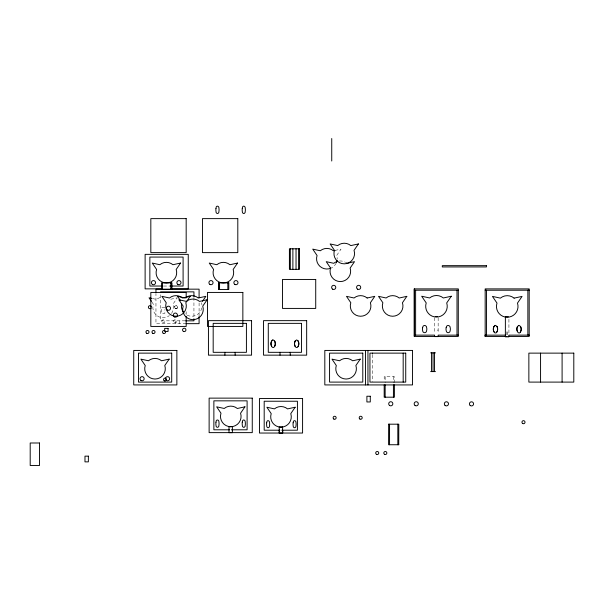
<?xml version="1.0" encoding="UTF-8"?>
<svg xmlns="http://www.w3.org/2000/svg" width="604" height="604" viewBox="0 0 604 604"><rect width="100%" height="100%" fill="white"/><g stroke="black" fill="none" stroke-linecap="round" stroke-linejoin="round"><path stroke-width="0.45" stroke-dasharray="3.02 2.27" d="M174.533 306.885L174.964 306.107M176.036 308.727L177.297 308.063L177.455 306.621M335.107 250.403L341.018 249.12L336.639 255.515A10.298 10.298 0 0 1 337.145 259.086M163.608 286.032L170.169 286.032M164.877 307.225L161.487 307.225L161.487 313.257L164.877 313.257L164.877 309.49M185.285 320.83L160.702 320.83L160.702 291.868M186.153 323.661L155.96 323.661L155.96 293.476M437.168 330.101L438.119 330.101M152.397 298.527L156.602 299.441A10.298 10.298 0 0 1 160.43 297.462M176.345 305.7L177.312 306.356M175.719 308.697L174.533 307.489M151.914 302.06L153.356 304.197A10.298 10.298 0 0 0 169.392 315.59M508.923 319.289L508.923 333.204M507.466 331.785L507.466 335.265M506.831 331.762L506.831 335.197M438.149 317.779L438.149 333.257M434.601 317.779L434.601 333.257M394.397 382.808L394.397 376.639L384.182 376.639L384.242 380.747M393.423 376.639L393.423 382.808M385.156 376.639L385.156 382.808M372.509 354.737L372.509 381.479M199.086 302.959L199.086 316.76M193.937 297.47L193.937 320.211M186.175 311.724L186.175 314.48M179.214 320.83L179.214 323.661M175.832 320.83L175.832 323.661M336.111 263.231A10.298 10.298 0 0 1 331.528 267.889M339.44 261.003A10.298 10.298 0 0 1 345.533 262.363M201.804 307.912A10.298 10.298 0 0 1 184.854 313.65M201.479 302.74A10.298 10.298 0 0 1 201.94 304.937M171.483 313.446A10.298 10.298 0 0 0 172.94 304.197L177.312 297.802L169.709 299.456A10.298 10.298 0 0 0 169.052 298.957M162.612 322.627A1.533 1.533 0 0 0 164.907 321.305A1.533 1.533 0 0 0 162.612 319.977A1.533 1.533 0 0 0 162.612 322.627M174.277 322.627A1.533 1.533 0 0 0 176.572 321.305A1.533 1.533 0 0 0 174.277 319.977A1.533 1.533 0 0 0 174.277 322.627M175.017 308.342A1.533 1.533 0 0 0 177.531 307.512A1.533 1.533 0 0 0 175.56 305.745A1.533 1.533 0 0 0 175.017 308.342"/><path stroke-width="0.91" d="M271.498 341.147L273.114 339.871L274.661 341.003A4.085 4.085 0 0 1 274.88 341.456M295.046 341.147L296.67 339.871L298.293 341.147M493.876 326.59L495.491 325.322L497.039 326.447A4.092 4.092 0 0 1 497.258 326.9M298.21 346.447L297.372 347.368A1.495 1.495 0 0 1 297.07 347.511L296.073 347.421L295.13 346.447M497.039 331.89L496.194 332.812A1.495 1.495 0 0 1 495.892 332.955L494.895 332.872L493.951 331.89M202.453 301.321L205.851 296.345L198.248 297.998A10.298 10.298 0 0 0 185.141 297.991L177.576 296.345L180.453 300.611M520.663 326.59L519.047 325.322L517.424 326.59A5.693 5.693 0 0 0 517.492 331.709L518.345 332.812L519.44 332.955A1.495 1.495 0 0 0 519.75 332.812L520.421 332.155A3.503 3.503 0 0 0 520.588 331.89M335.107 250.403L333.416 250.773A10.298 10.298 0 0 0 320.301 250.758L312.736 249.12L317.062 255.515A10.298 10.298 0 0 0 330.969 268.153M367.164 297.998L374.767 296.345L370.395 302.74A10.298 10.298 0 0 1 360.596 316.247A10.298 10.298 0 0 1 350.811 302.74L346.485 296.345L354.05 297.991A10.298 10.298 0 0 1 367.164 298.006M514.102 298.134L522.06 296.405L517.485 303.095A10.781 10.781 0 0 1 507.239 317.228A10.781 10.781 0 0 1 496.986 303.095L492.464 296.405L500.384 298.127A10.781 10.781 0 0 1 514.11 298.142M162.786 286.032L149.86 286.032L149.86 257.07L183.095 257.07L183.095 286.032L170.169 286.032M162.589 288.863L145.119 288.863L145.119 254.359L188.252 254.359L188.252 288.863L170.758 288.863M414.284 288.893L458.3 288.893L458.3 336.443L414.284 336.443L414.284 288.893L414.321 336.428M414.329 290.214L458.293 290.214M435.28 316.526L437.462 316.526M505.925 316.783L508.372 316.783M185.624 320.83L193.937 320.83L193.937 318.965M186.153 323.661L199.086 323.661L199.086 316.76M414.321 335.129L434.593 335.129L434.593 336.428M458.308 335.137L438.164 335.137L438.164 336.428M506.265 336.443L485.163 336.436L485.163 335.144L486.484 335.122L486.484 290.245L485.186 290.245L529.202 290.214L527.866 290.245L527.866 335.122L529.157 335.122L508.908 335.144L508.908 336.436M485.163 335.144L505.397 335.144M505.397 336.36L505.858 336.36M508.236 336.36L508.9 336.36M508.1 336.443L529.195 336.443L529.195 288.893L485.171 288.893L485.171 336.443M434.601 336.594L438.149 336.594M508.923 336.851L505.374 336.851L505.374 316.783M430.644 352.857L435.469 352.857M430.644 371.596L435.469 371.596M388.583 424.189L398.799 424.189L398.738 444.74M229.014 426.635L232.374 426.635L232.389 432.668L228.999 432.668L228.999 426.635M229.565 429.799L213.869 429.799L213.869 400.837L247.104 400.837L247.104 429.799L231.407 429.799M279.886 430.207L264.19 430.207L264.19 401.237L297.425 401.237L297.425 430.207L281.728 430.207M398.799 444.74L388.583 444.74L388.644 424.189M151.559 298.346L149.029 297.802L151.438 301.351M562.097 353.129L562.097 382.098M540.565 353.129L540.565 382.098M457.001 290.214L457.001 335.129M434.548 352.857L434.548 371.596M433.06 352.857L433.06 371.596M431.566 352.857L431.566 371.596M415.62 290.214L415.62 335.129M403.178 353.129L403.178 382.098M397.817 424.189L397.817 444.74M394.397 384.861L394.397 397.19L384.182 397.19L384.182 384.861M393.423 384.861L393.423 397.19M389.557 424.189L389.557 444.74M385.156 384.861L385.156 397.19M372.509 353.129L372.509 353.876M367.949 350.426L367.949 384.929M365.48 350.426L365.48 384.929M331.739 138.512L331.739 161.004M298.587 248.795L298.587 269.354M296.036 248.795L296.036 269.354M292.88 248.795L292.88 269.354M290.32 248.795L290.32 269.354M290.222 352.321L290.222 355.152M282.71 430.207L282.71 433.038M280.014 352.321L280.014 355.152M279.32 430.207L279.32 433.038M235.13 352.321L235.13 355.152M227.829 282.868L227.829 289.459M224.914 352.321L224.914 355.152M219.569 282.868L219.569 289.459M218.656 282.868L218.656 289.459M199.086 297.787L199.086 289.157L155.96 289.157L155.96 292.608M193.937 296.534L193.937 291.868L160.702 291.868L160.702 292.608M186.175 297.938L186.175 292.427L150.826 292.427L150.826 326.432L186.175 326.432L186.175 316.322M171.71 282.876L171.71 289.475M170.796 282.876L170.796 289.475M162.529 282.876L162.529 289.475M520.505 326.492A5.564 5.564 0 0 1 520.505 331.845M520.58 326.636A5.625 5.625 0 0 1 520.527 331.86M517.537 331.687A5.549 5.549 0 0 1 517.636 326.341M518.345 325.526A1.495 1.495 0 0 1 518.647 325.382M496.956 326.492A5.564 5.564 0 0 1 496.956 331.845A5.678 5.678 0 0 0 497.168 326.938M493.966 326.636A5.625 5.625 0 0 0 494.012 331.86A5.496 5.496 0 0 1 494.11 326.356M494.797 325.526A1.495 1.495 0 0 1 495.099 325.382M298.059 340.905A5.496 5.496 0 0 1 298.104 346.386M295.19 346.409A5.625 5.625 0 0 1 295.137 341.192M298.202 341.192A5.625 5.625 0 0 1 298.149 346.409M295.235 346.386A5.496 5.496 0 0 1 295.288 340.905M274.578 341.049A5.564 5.564 0 0 1 274.578 346.402M271.581 341.192A5.625 5.625 0 0 0 271.634 346.409L272.412 347.368L273.514 347.511A1.495 1.495 0 0 0 273.816 347.368L274.661 346.447A5.678 5.678 0 0 0 274.79 341.494M271.679 346.386A5.496 5.496 0 0 1 271.732 340.905M272.412 340.075A1.495 1.495 0 0 1 272.721 339.939M337.024 260.316A10.298 10.298 0 0 1 336.36 262.68M337.636 261.328A10.298 10.298 0 0 0 333.801 263.314L326.236 261.668L330.562 268.063A10.298 10.298 0 0 0 340.346 281.57A10.298 10.298 0 0 0 350.139 268.063L354.51 261.668L346.915 263.321A10.298 10.298 0 0 0 346.258 262.823M151.325 307.798A1.533 1.533 0 0 1 148.977 308.402A1.533 1.533 0 0 1 148.999 305.979A1.533 1.533 0 0 1 151.34 306.621M183.352 311.989A10.298 10.298 0 0 1 181.691 303.457M266.689 422.792L266.643 423.155A9.445 9.445 0 0 0 266.643 425.269C266.311 428.629 269.92 428.629 269.595 425.269A9.445 9.445 0 0 0 269.588 423.155C269.973 420.195 266.575 419.486 266.689 422.792M293.151 422.792L293.106 423.155A9.445 9.445 0 0 0 293.106 425.269C292.774 428.629 296.383 428.629 296.058 425.269A9.445 9.445 0 0 0 296.058 423.155C296.436 420.195 293.038 419.486 293.151 422.792M215.983 208.372L215.93 208.75A9.762 9.762 0 0 0 215.93 210.939C215.59 214.42 219.343 214.42 218.995 210.939A9.762 9.762 0 0 0 218.995 208.75C219.395 205.677 215.87 204.945 215.983 208.372M242.287 208.372L242.242 208.75A9.762 9.762 0 0 0 242.242 210.939C241.894 214.42 245.647 214.42 245.307 210.939A9.762 9.762 0 0 0 245.307 208.75C245.7 205.677 242.174 204.945 242.287 208.372M215.983 422.204L215.93 422.574A9.762 9.762 0 0 0 215.93 424.771C215.59 428.244 219.343 428.244 218.995 424.771A9.762 9.762 0 0 0 218.995 422.574C219.395 419.508 215.87 418.776 215.983 422.204M242.287 422.204L242.242 422.574A9.762 9.762 0 0 0 242.242 424.771C241.894 428.244 245.647 428.244 245.307 424.771A9.762 9.762 0 0 0 245.307 422.574C245.7 419.508 242.174 418.776 242.287 422.204M422.604 327.693L422.536 328.048A6.674 6.674 0 0 0 422.536 330.161C422.407 333.612 426.862 333.612 426.734 330.161A6.674 6.674 0 0 0 426.734 328.048C426.907 324.922 422.74 324.363 422.604 327.693M446.16 327.693L446.092 328.048A6.674 6.674 0 0 0 446.092 330.161C445.963 333.612 450.41 333.612 450.282 330.161A6.674 6.674 0 0 0 450.282 328.048C450.456 324.922 446.288 324.363 446.16 327.693M180.558 263.057L176.187 269.459A10.298 10.298 0 0 1 166.387 282.959A10.298 10.298 0 0 1 156.602 269.459L152.276 263.057L159.841 264.703A10.298 10.298 0 0 1 172.955 264.718L180.558 263.057M190.177 296.345L185.805 302.74A10.298 10.298 0 0 1 176.013 316.247A10.298 10.298 0 0 1 166.221 302.74L161.902 296.345L169.467 297.991A10.298 10.298 0 0 1 182.582 298.006L190.177 296.345M207.127 299.758L202.755 306.152A10.298 10.298 0 0 1 192.963 319.652A10.298 10.298 0 0 1 183.171 306.152L178.844 299.758L186.417 301.396A10.298 10.298 0 0 1 199.531 301.419L207.127 299.758M169.173 359.123L164.794 365.518A10.298 10.298 0 0 1 155.002 379.025A10.298 10.298 0 0 1 145.217 365.518L140.891 359.123L148.456 360.769A10.298 10.298 0 0 1 161.57 360.784L169.173 359.123M237.538 263.057L233.167 269.459A10.298 10.298 0 0 1 223.374 282.959A10.298 10.298 0 0 1 213.589 269.459L209.263 263.057L216.828 264.703A10.298 10.298 0 0 1 229.943 264.718L237.538 263.057M244.945 406.824L240.573 413.227A10.298 10.298 0 0 1 230.781 426.726A10.298 10.298 0 0 1 220.988 413.219L216.662 406.824L224.235 408.47A10.298 10.298 0 0 1 237.342 408.485L244.945 406.824M358.414 243.941L354.042 250.335A10.298 10.298 0 0 1 344.25 263.835A10.298 10.298 0 0 1 334.457 250.335L330.131 243.941L337.704 245.579A10.298 10.298 0 0 1 350.818 245.594L358.414 243.941M295.16 407.232L290.781 413.634A10.298 10.298 0 0 1 280.988 427.134A10.298 10.298 0 0 1 271.204 413.627L266.877 407.232L274.442 408.878A10.298 10.298 0 0 1 287.557 408.893L295.16 407.232M360.256 359.123L355.884 365.518A10.298 10.298 0 0 1 346.092 379.025A10.298 10.298 0 0 1 336.3 365.518L331.974 359.123L339.546 360.769A10.298 10.298 0 0 1 352.661 360.784L360.256 359.123M406.817 296.345L402.445 302.74A10.298 10.298 0 0 1 392.653 316.247A10.298 10.298 0 0 1 382.861 302.74L378.534 296.345L386.107 297.991A10.298 10.298 0 0 1 399.221 298.006L406.817 296.345M451.286 296.239L446.711 302.936A10.781 10.781 0 0 1 436.458 317.062A10.781 10.781 0 0 1 426.213 302.936L421.69 296.239L429.61 297.961A10.781 10.781 0 0 1 443.336 297.976L451.286 296.239M186.175 218.625L150.826 218.625L150.826 252.623L186.175 252.623L186.175 218.625M237.802 218.625L202.453 218.625L202.453 252.623L237.802 252.623L237.802 218.625M299.501 248.795L289.407 248.795L289.407 269.354L299.501 269.354L299.501 248.795M486.409 265.654L442.294 265.654L442.294 266.945L486.409 266.945L486.409 265.654M315.726 279.448L282.491 279.448L282.491 308.418L315.726 308.418L315.726 279.448M171.77 282.876L161.555 282.876L161.555 289.475L171.77 289.475L171.77 282.876M228.81 282.868L218.595 282.868L218.595 289.459L228.81 289.459L228.81 282.868M242.853 292.427L207.504 292.427L207.504 326.432L242.853 326.432L242.853 292.427M251.574 320.649L208.44 320.649L208.44 355.152L251.574 355.152L251.574 320.649M306.666 320.649L263.533 320.649L263.533 355.152L306.666 355.152L306.666 320.649M246.417 323.359L213.182 323.359L213.182 352.321L246.417 352.321L246.417 323.359M301.509 323.359L268.282 323.359L268.282 352.321L301.509 352.321L301.509 323.359M168.063 328.38L164.673 328.38L164.673 331.43L168.063 331.43L168.063 328.38M176.866 350.426L133.733 350.426L133.733 384.929L176.866 384.929L176.866 350.426M412.532 350.426L324.816 350.426L324.816 384.929L412.532 384.929L412.532 350.426M171.71 353.129L138.475 353.129L138.475 382.098L171.71 382.098L171.71 353.129M362.793 353.129L329.565 353.129L329.565 382.098L362.793 382.098L362.793 353.129M405.737 353.129L369.942 353.129L369.942 382.098L405.737 382.098L405.737 353.129M573.8 353.129L528.862 353.129L528.862 382.098L573.8 382.098L573.8 353.129M370.275 396.239L366.892 396.239L366.892 401.954L370.275 401.954L370.282 396.239M252.261 398.127L209.127 398.127L209.127 432.63L252.261 432.63L252.261 398.127M302.581 398.534L259.448 398.534L259.448 433.038L302.581 433.038L302.581 398.534M282.589 427.036L279.222 427.036L279.214 433.068L282.604 433.068L282.604 427.036M39.517 442.996L30.2 442.996L30.2 465.488L39.517 465.488L39.517 442.996M88.365 456.148L84.983 456.148L84.975 461.864L88.365 461.864L88.373 456.148M522.724 423.525A1.533 1.533 0 0 0 525.019 422.196A1.533 1.533 0 0 0 522.724 420.867A1.533 1.533 0 0 0 522.724 423.525M415.076 405.503A2.069 2.069 0 0 0 418.3 403.94A2.069 2.069 0 0 0 415.333 401.932A2.069 2.069 0 0 0 415.076 405.503M445.05 405.39A2.069 2.069 0 0 0 448.447 404.235A2.069 2.069 0 0 0 445.744 401.871A2.069 2.069 0 0 0 445.05 405.39M470.154 405.443A2.069 2.069 0 0 0 473.544 404.28A2.069 2.069 0 0 0 470.841 401.917A2.069 2.069 0 0 0 470.154 405.443M167.421 310.048A2.069 2.069 0 0 0 170.524 308.251A2.069 2.069 0 0 0 167.421 306.454A2.069 2.069 0 0 0 167.421 310.048M174.337 316.904A2.069 2.069 0 0 0 177.44 315.107A2.069 2.069 0 0 0 174.337 313.317A2.069 2.069 0 0 0 174.337 316.904M146.712 333.317A1.533 1.533 0 0 0 149.007 331.989A1.533 1.533 0 0 0 146.712 330.667A1.533 1.533 0 0 0 146.712 333.317M152.744 333.317A1.533 1.533 0 0 0 155.039 331.989A1.533 1.533 0 0 0 152.744 330.667A1.533 1.533 0 0 0 152.744 333.317M163.276 333.317A1.533 1.533 0 0 0 165.572 331.989A1.533 1.533 0 0 0 163.276 330.667A1.533 1.533 0 0 0 163.276 333.317M183.389 331.377A1.691 1.691 0 0 0 185.934 329.905A1.691 1.691 0 0 0 183.389 328.44A1.691 1.691 0 0 0 183.389 331.377M164.22 380.807A1.48 1.48 0 0 0 166.515 379.69A1.48 1.48 0 0 0 164.401 378.255A1.48 1.48 0 0 0 164.22 380.807M359.939 419.063A1.518 1.518 0 0 0 362.211 417.749A1.518 1.518 0 0 0 359.939 416.443A1.518 1.518 0 0 0 359.939 419.063M333.876 419.085A1.518 1.518 0 0 0 336.149 417.779A1.518 1.518 0 0 0 333.876 416.466A1.518 1.518 0 0 0 333.876 419.085M389.61 405.495A2.069 2.069 0 0 0 392.834 403.925A2.069 2.069 0 0 0 389.867 401.917A2.069 2.069 0 0 0 389.61 405.495M376.458 454.336A1.533 1.533 0 0 0 378.761 453.015A1.533 1.533 0 0 0 376.458 451.686A1.533 1.533 0 0 0 376.458 454.336M384.559 454.336A1.533 1.533 0 0 0 386.854 453.015A1.533 1.533 0 0 0 384.559 451.686A1.533 1.533 0 0 0 384.559 454.336M332.668 289.188A2.069 2.069 0 0 0 335.779 287.391A2.069 2.069 0 0 0 332.668 285.601A2.069 2.069 0 0 0 332.668 289.188M357.613 289.18A2.069 2.069 0 0 0 360.716 287.391A2.069 2.069 0 0 0 357.613 285.594A2.069 2.069 0 0 0 357.613 289.18M177.78 284.378A2.069 2.069 0 0 0 181.004 282.808A2.069 2.069 0 0 0 178.029 280.8A2.069 2.069 0 0 0 177.78 284.378M152.314 284.363A2.069 2.069 0 0 0 155.538 282.8A2.069 2.069 0 0 0 152.563 280.784A2.069 2.069 0 0 0 152.314 284.363M209.958 284.446A2.069 2.069 0 0 0 213.061 282.649A2.069 2.069 0 0 0 209.958 280.852A2.069 2.069 0 0 0 209.958 284.446M234.896 284.439A2.069 2.069 0 0 0 238.006 282.649A2.069 2.069 0 0 0 234.896 280.852A2.069 2.069 0 0 0 234.896 284.439M166.387 380.445A2.069 2.069 0 0 0 169.618 378.874A2.069 2.069 0 0 0 166.644 376.866A2.069 2.069 0 0 0 166.387 380.445M140.921 380.429A2.069 2.069 0 0 0 144.152 378.859A2.069 2.069 0 0 0 141.177 376.851A2.069 2.069 0 0 0 140.921 380.429"/></g></svg>
